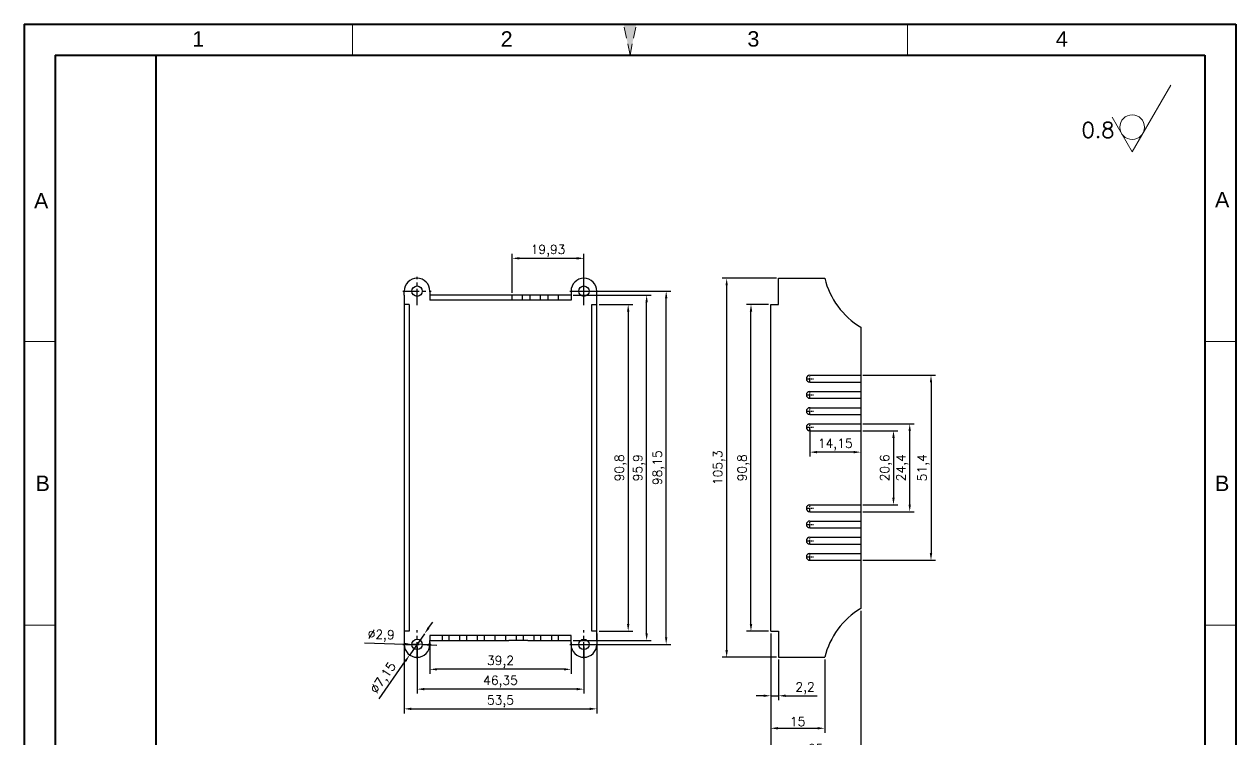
# Model space of a CAD drawing. Header units: millimetres. Extents: x 33253 to 33590, y -471 to 20.
# Drawn here: x 33253.4 to 33589.9, y -178.3 to 20.3 of the extents above; entities that cross this region are included whole.
import ezdxf
from ezdxf.enums import TextEntityAlignment as Align

# ---------------------------------------------------------------- set-up
doc = ezdxf.new("R2010")
doc.units = ezdxf.units.MM
for name, pattern in [('ACAD_ISO10W100', [18, 12, -3, 0, -3]), ('CENTER', [50.8, 31.75, -6.35, 6.35, -6.35]), ('HIDDEN2', [4.7625, 3.175, -1.5875])]:
    doc.linetypes.add(name, pattern=pattern)
for name, color, linetype, lineweight in [('dim', 82, 'Continuous', 9), ('图层1', 7, 'ACAD_ISO10W100', 15), ('图层4', 7, 'Continuous', 40), ('图层5', 7, 'HIDDEN2', 15), ('细实线', 3, 'Continuous', 18)]:
    doc.layers.add(name, color=color, linetype=linetype, lineweight=lineweight)
doc.layers.add('尺寸线', color=7, linetype='Continuous')
doc.styles.get("Standard").update_dxf_attribs({"font": 'txt', "bigfont": 'gbcbig.shx'})
doc.styles.add('样式 3', font='arial.ttf', dxfattribs={"height": 3.8})
doc.dimstyles.new('ISO-25', dxfattribs={"dimtxt": 2.5, "dimasz": 2.5, "dimexe": 1.25, "dimexo": 0.625, "dimtad": 1, "dimtxsty": 'Standard', "dimcen": 2.5, "dimadec": 0, "dimazin": 0, "dimtfac": 1, "dimtmove": 0, "dimatfit": 3, "dimfxl": 0, "dimarcsym": 0})

# ---------------------------------------------------------------- blocks, each defined once
blk = doc.blocks.new('*D2549')
at = {"layer": 'Defpoints', "color": 0, "transparency": 16777216}
for p in [(33460.76, -148.38), (33462.96, -155.63), (33462.96, -166.32)]:
    blk.add_point(p, dxfattribs=at)
at = {"layer": 'dim', "color": 0, "lineweight": -2, "transparency": 16777216}
for p, q in [((33460.76, -149), (33460.76, -167.57)), ((33462.96, -156.25), (33462.96, -167.57)), ((33458.76, -166.32), (33456.76, -166.32)), ((33460.76, -166.32), (33462.96, -166.32)), ((33464.96, -166.32), (33473.63, -166.32))]:
    blk.add_line(p, q, dxfattribs=at)
at = {"layer": 'dim', "color": 0, "transparency": 16777216}
for points in [[(33458.76, -165.98), (33458.76, -166.65), (33460.76, -166.32)], [(33464.96, -165.98), (33464.96, -166.65), (33462.96, -166.32)]]:
    blk.add_solid(points, dxfattribs=at)
at = {"layer": 'dim', "color": 0, "transparency": 16777216, "insert": (33470.3, -164.23), "char_height": 2.5, "attachment_point": 5}
blk.add_mtext('2,2', dxfattribs=at)
blk = doc.blocks.new('*D2550')
at = {"layer": 'Defpoints', "color": 0, "transparency": 16777216}
for p in [(33460.76, -148.38), (33475.76, -155.63), (33475.76, -175.35)]:
    blk.add_point(p, dxfattribs=at)
at = {"layer": 'dim', "color": 0, "lineweight": -2, "transparency": 16777216}
for p, q in [((33460.76, -149), (33460.76, -176.6)), ((33475.76, -156.25), (33475.76, -176.6)), ((33462.76, -175.35), (33473.76, -175.35))]:
    blk.add_line(p, q, dxfattribs=at)
at = {"layer": 'dim', "color": 0, "transparency": 16777216}
for points in [[(33462.76, -175.01), (33462.76, -175.68), (33460.76, -175.35)], [(33473.76, -175.01), (33473.76, -175.68), (33475.76, -175.35)]]:
    blk.add_solid(points, dxfattribs=at)
at = {"layer": 'dim', "color": 0, "transparency": 16777216, "insert": (33468.26, -173.47), "char_height": 2.5, "attachment_point": 5}
blk.add_mtext('15', dxfattribs=at)
blk = doc.blocks.new('*D2551')
at = {"layer": 'Defpoints', "color": 0, "transparency": 16777216}
for p in [(33485.76, -142.05), (33460.76, -148.38), (33485.76, -182.9)]:
    blk.add_point(p, dxfattribs=at)
at = {"layer": 'dim', "color": 0, "lineweight": -2, "transparency": 16777216}
for p, q in [((33485.76, -142.68), (33485.76, -184.15)), ((33460.76, -149), (33460.76, -184.15)), ((33462.76, -182.9), (33483.76, -182.9))]:
    blk.add_line(p, q, dxfattribs=at)
at = {"layer": 'dim', "color": 0, "transparency": 16777216}
for points in [[(33462.76, -182.56), (33462.76, -183.23), (33460.76, -182.9)], [(33483.76, -182.56), (33483.76, -183.23), (33485.76, -182.9)]]:
    blk.add_solid(points, dxfattribs=at)
at = {"layer": 'dim', "color": 0, "transparency": 16777216, "insert": (33473.26, -181.02), "char_height": 2.5, "attachment_point": 5}
blk.add_mtext('25', dxfattribs=at)
blk = doc.blocks.new('*D2552')
at = {"layer": 'Defpoints', "color": 0, "transparency": 16777216}
for p in [(33455.28, -57.58), (33460.76, -57.58), (33460.76, -148.38)]:
    blk.add_point(p, dxfattribs=at)
at = {"layer": 'dim', "color": 0, "lineweight": -2, "transparency": 16777216}
for p, q in [((33460.14, -57.58), (33454.03, -57.58)), ((33455.28, -146.38), (33455.28, -59.58)), ((33460.14, -148.38), (33454.03, -148.38))]:
    blk.add_line(p, q, dxfattribs=at)
at = {"layer": 'dim', "color": 0, "transparency": 16777216}
for points in [[(33454.95, -59.58), (33455.62, -59.58), (33455.28, -57.58)], [(33454.95, -146.38), (33455.62, -146.38), (33455.28, -148.38)]]:
    blk.add_solid(points, dxfattribs=at)
at = {"layer": 'dim', "color": 0, "transparency": 16777216, "insert": (33453.2, -102.98), "char_height": 2.5, "attachment_point": 5, "rotation": 90}
blk.add_mtext('90,8', dxfattribs=at)
blk = doc.blocks.new('*D2553')
at = {"layer": 'Defpoints', "color": 0, "transparency": 16777216}
for p in [(33448.53, -50.33), (33462.96, -50.33), (33462.96, -155.63)]:
    blk.add_point(p, dxfattribs=at)
at = {"layer": 'dim', "color": 0, "lineweight": -2, "transparency": 16777216}
for p, q in [((33462.34, -50.33), (33447.28, -50.33)), ((33448.53, -153.63), (33448.53, -52.33)), ((33462.34, -155.63), (33447.28, -155.63))]:
    blk.add_line(p, q, dxfattribs=at)
at = {"layer": 'dim', "color": 0, "transparency": 16777216}
for points in [[(33448.19, -52.33), (33448.86, -52.33), (33448.53, -50.33)], [(33448.19, -153.63), (33448.86, -153.63), (33448.53, -155.63)]]:
    blk.add_solid(points, dxfattribs=at)
at = {"layer": 'dim', "color": 0, "transparency": 16777216, "insert": (33446.44, -102.98), "char_height": 2.5, "attachment_point": 5, "rotation": 90}
blk.add_mtext('105,3', dxfattribs=at)
blk = doc.blocks.new('*D2554')
at = {"layer": 'Defpoints', "color": 0, "transparency": 16777216}
for p in [(33485.76, -92.68), (33485.76, -113.28), (33494.86, -113.28)]:
    blk.add_point(p, dxfattribs=at)
at = {"layer": 'dim', "color": 0, "lineweight": -2, "transparency": 16777216}
for p, q in [((33486.39, -92.68), (33496.11, -92.68)), ((33494.86, -94.68), (33494.86, -111.28)), ((33486.39, -113.28), (33496.11, -113.28))]:
    blk.add_line(p, q, dxfattribs=at)
at = {"layer": 'dim', "color": 0, "transparency": 16777216}
for points in [[(33494.53, -94.68), (33495.19, -94.68), (33494.86, -92.68)], [(33494.53, -111.28), (33495.19, -111.28), (33494.86, -113.28)]]:
    blk.add_solid(points, dxfattribs=at)
at = {"layer": 'dim', "color": 0, "transparency": 16777216, "insert": (33492.78, -102.98), "char_height": 2.5, "attachment_point": 5, "rotation": 90}
blk.add_mtext('20,6', dxfattribs=at)
blk = doc.blocks.new('*D2555')
at = {"layer": 'Defpoints', "color": 0, "transparency": 16777216}
for p in [(33485.76, -90.78), (33499.37, -90.78), (33485.76, -115.18)]:
    blk.add_point(p, dxfattribs=at)
at = {"layer": 'dim', "color": 0, "lineweight": -2, "transparency": 16777216}
for p, q in [((33486.39, -90.78), (33500.62, -90.78)), ((33499.37, -113.18), (33499.37, -92.78)), ((33486.39, -115.18), (33500.62, -115.18))]:
    blk.add_line(p, q, dxfattribs=at)
at = {"layer": 'dim', "color": 0, "transparency": 16777216}
for points in [[(33499.03, -92.78), (33499.7, -92.78), (33499.37, -90.78)], [(33499.03, -113.18), (33499.7, -113.18), (33499.37, -115.18)]]:
    blk.add_solid(points, dxfattribs=at)
at = {"layer": 'dim', "color": 0, "transparency": 16777216, "insert": (33497.28, -102.98), "char_height": 2.5, "attachment_point": 5, "rotation": 90}
blk.add_mtext('24,4', dxfattribs=at)
blk = doc.blocks.new('*D2556')
at = {"layer": 'Defpoints', "color": 0, "transparency": 16777216}
for p in [(33485.76, -77.28), (33485.76, -128.68), (33505.28, -128.68)]:
    blk.add_point(p, dxfattribs=at)
at = {"layer": 'dim', "color": 0, "lineweight": -2, "transparency": 16777216}
for p, q in [((33486.39, -77.28), (33506.53, -77.28)), ((33505.28, -79.28), (33505.28, -126.68)), ((33486.39, -128.68), (33506.53, -128.68))]:
    blk.add_line(p, q, dxfattribs=at)
at = {"layer": 'dim', "color": 0, "transparency": 16777216}
for points in [[(33504.94, -79.28), (33505.61, -79.28), (33505.28, -77.28)], [(33504.94, -126.68), (33505.61, -126.68), (33505.28, -128.68)]]:
    blk.add_solid(points, dxfattribs=at)
at = {"layer": 'dim', "color": 0, "transparency": 16777216, "insert": (33503.19, -102.98), "char_height": 2.5, "attachment_point": 5, "rotation": 90}
blk.add_mtext('51,4', dxfattribs=at)
blk = doc.blocks.new('*D2557')
at = {"layer": 'Defpoints', "color": 0, "transparency": 16777216}
for p in [(33471.61, -91.73), (33485.76, -92.68), (33471.61, -98.63)]:
    blk.add_point(p, dxfattribs=at)
at = {"layer": 'dim', "color": 0, "lineweight": -2, "transparency": 16777216}
for p, q in [((33471.61, -92.35), (33471.61, -99.88)), ((33485.76, -93.3), (33485.76, -99.88)), ((33483.76, -98.63), (33473.61, -98.63))]:
    blk.add_line(p, q, dxfattribs=at)
at = {"layer": 'dim', "color": 0, "transparency": 16777216}
for points in [[(33473.61, -98.3), (33473.61, -98.97), (33471.61, -98.63)], [(33483.76, -98.3), (33483.76, -98.97), (33485.76, -98.63)]]:
    blk.add_solid(points, dxfattribs=at)
at = {"layer": 'dim', "color": 0, "transparency": 16777216, "insert": (33478.69, -96.55), "char_height": 2.5, "attachment_point": 5}
blk.add_mtext('14,15', dxfattribs=at)
blk = doc.blocks.new('*D2558')
at = {"layer": 'Defpoints', "color": 0, "transparency": 16777216}
for p in [(33362.54, -152.05), (33408.89, -152.05), (33362.54, -164.48)]:
    blk.add_point(p, dxfattribs=at)
at = {"layer": 'dim', "color": 0, "lineweight": -2, "transparency": 16777216}
for p, q in [((33362.54, -152.68), (33362.54, -165.73)), ((33408.89, -152.68), (33408.89, -165.73)), ((33406.89, -164.48), (33364.54, -164.48))]:
    blk.add_line(p, q, dxfattribs=at)
at = {"layer": 'dim', "color": 0, "transparency": 16777216}
for points in [[(33364.54, -164.14), (33364.54, -164.81), (33362.54, -164.48)], [(33406.89, -164.14), (33406.89, -164.81), (33408.89, -164.48)]]:
    blk.add_solid(points, dxfattribs=at)
at = {"layer": 'dim', "color": 0, "transparency": 16777216, "insert": (33385.71, -162.39), "char_height": 2.5, "attachment_point": 5}
blk.add_mtext('46,35', dxfattribs=at)
blk = doc.blocks.new('*D2559')
at = {"layer": 'Defpoints', "color": 0, "transparency": 16777216}
for p in [(33408.89, -53.9), (33431.73, -53.9), (33408.89, -152.05)]:
    blk.add_point(p, dxfattribs=at)
at = {"layer": 'dim', "color": 0, "lineweight": -2, "transparency": 16777216}
for p, q in [((33409.51, -53.9), (33432.98, -53.9)), ((33431.73, -150.05), (33431.73, -55.9)), ((33409.51, -152.05), (33432.98, -152.05))]:
    blk.add_line(p, q, dxfattribs=at)
at = {"layer": 'dim', "color": 0, "transparency": 16777216}
for points in [[(33431.4, -55.9), (33432.06, -55.9), (33431.73, -53.9)], [(33431.4, -150.05), (33432.06, -150.05), (33431.73, -152.05)]]:
    blk.add_solid(points, dxfattribs=at)
at = {"layer": 'dim', "color": 0, "transparency": 16777216, "insert": (33429.65, -102.98), "char_height": 2.5, "attachment_point": 5, "rotation": 90}
blk.add_mtext('98,15', dxfattribs=at)
blk = doc.blocks.new('*D2560')
at = {"layer": 'Defpoints', "color": 0, "transparency": 16777216}
for p in [(33412.46, -57.58), (33412.46, -148.38), (33421.18, -148.38)]:
    blk.add_point(p, dxfattribs=at)
at = {"layer": 'dim', "color": 0, "lineweight": -2, "transparency": 16777216}
for p, q in [((33413.09, -57.58), (33422.43, -57.58)), ((33421.18, -59.58), (33421.18, -146.38)), ((33413.09, -148.38), (33422.43, -148.38))]:
    blk.add_line(p, q, dxfattribs=at)
at = {"layer": 'dim', "color": 0, "transparency": 16777216}
for points in [[(33420.85, -59.58), (33421.51, -59.58), (33421.18, -57.58)], [(33420.85, -146.38), (33421.51, -146.38), (33421.18, -148.38)]]:
    blk.add_solid(points, dxfattribs=at)
at = {"layer": 'dim', "color": 0, "transparency": 16777216, "insert": (33419.1, -102.98), "char_height": 2.5, "attachment_point": 5, "rotation": 90}
blk.add_mtext('90,8', dxfattribs=at)
blk = doc.blocks.new('*D2561')
at = {"layer": 'Defpoints', "color": 0, "transparency": 16777216}
for p in [(33366.11, -150.93), (33405.31, -150.93), (33366.11, -158.97)]:
    blk.add_point(p, dxfattribs=at)
at = {"layer": 'dim', "color": 0, "lineweight": -2, "transparency": 16777216}
for p, q in [((33366.11, -151.55), (33366.11, -160.22)), ((33405.31, -151.55), (33405.31, -160.22)), ((33403.31, -158.97), (33368.11, -158.97))]:
    blk.add_line(p, q, dxfattribs=at)
at = {"layer": 'dim', "color": 0, "transparency": 16777216}
for points in [[(33368.11, -158.64), (33368.11, -159.31), (33366.11, -158.97)], [(33403.31, -158.64), (33403.31, -159.31), (33405.31, -158.97)]]:
    blk.add_solid(points, dxfattribs=at)
at = {"layer": 'dim', "color": 0, "transparency": 16777216, "insert": (33385.71, -156.89), "char_height": 2.5, "attachment_point": 5}
blk.add_mtext('39,2', dxfattribs=at)
blk = doc.blocks.new('*D2562')
at = {"layer": 'Defpoints', "color": 0, "transparency": 16777216}
for p in [(33364.59, -149.13), (33360.49, -154.98)]:
    blk.add_point(p, dxfattribs=at)
at = {"layer": 'dim', "color": 0, "lineweight": -2, "transparency": 16777216}
for p, q in [((33365.73, -147.49), (33366.88, -145.85)), ((33364.59, -149.13), (33360.49, -154.98)), ((33351.98, -167.14), (33359.34, -156.62))]:
    blk.add_line(p, q, dxfattribs=at)
at = {"layer": 'dim', "color": 0, "transparency": 16777216}
for points in [[(33365.46, -147.3), (33366.01, -147.68), (33364.59, -149.13)], [(33359.07, -156.43), (33359.61, -156.81), (33360.49, -154.98)]]:
    blk.add_solid(points, dxfattribs=at)
at = {"layer": 'dim', "color": 0, "transparency": 16777216, "insert": (33353.38, -161.5), "char_height": 2.5, "attachment_point": 5, "rotation": 55.0112}
blk.add_mtext('∅7,15', dxfattribs=at)
blk = doc.blocks.new('*D2563')
at = {"layer": 'Defpoints', "color": 0, "transparency": 16777216}
for p in [(33361.09, -152.01), (33363.99, -152.1)]:
    blk.add_point(p, dxfattribs=at)
at = {"layer": 'dim', "color": 0, "lineweight": -2, "transparency": 16777216}
for p, q in [((33347.93, -151.6), (33359.09, -151.95)), ((33363.99, -152.1), (33361.09, -152.01)), ((33365.99, -152.16), (33367.99, -152.22))]:
    blk.add_line(p, q, dxfattribs=at)
at = {"layer": 'dim', "color": 0, "transparency": 16777216}
for points in [[(33359.1, -151.61), (33359.08, -152.28), (33361.09, -152.01)], [(33366, -151.83), (33365.98, -152.49), (33363.99, -152.1)]]:
    blk.add_solid(points, dxfattribs=at)
at = {"layer": 'dim', "color": 0, "transparency": 16777216, "insert": (33352.57, -149.66), "char_height": 2.5, "attachment_point": 5, "rotation": 358.2222}
blk.add_mtext('∅2,9', dxfattribs=at)
blk = doc.blocks.new('*D2564')
at = {"layer": 'Defpoints', "color": 0, "transparency": 16777216}
for p in [(33388.96, -44.79), (33388.96, -55.03), (33408.89, -53.9)]:
    blk.add_point(p, dxfattribs=at)
at = {"layer": 'dim', "color": 0, "lineweight": -2, "transparency": 16777216}
for p, q in [((33388.96, -54.4), (33388.96, -43.54)), ((33408.89, -53.28), (33408.89, -43.54)), ((33406.89, -44.79), (33390.96, -44.79))]:
    blk.add_line(p, q, dxfattribs=at)
at = {"layer": 'dim', "color": 0, "transparency": 16777216}
for points in [[(33390.96, -44.45), (33390.96, -45.12), (33388.96, -44.79)], [(33406.89, -44.45), (33406.89, -45.12), (33408.89, -44.79)]]:
    blk.add_solid(points, dxfattribs=at)
at = {"layer": 'dim', "color": 0, "transparency": 16777216, "insert": (33398.93, -42.7), "char_height": 2.5, "attachment_point": 5}
blk.add_mtext('19,93', dxfattribs=at)
blk = doc.blocks.new('*D2565')
at = {"layer": 'Defpoints', "color": 0, "transparency": 16777216}
for p in [(33358.96, -148.38), (33412.46, -148.38), (33412.46, -169.96)]:
    blk.add_point(p, dxfattribs=at)
at = {"layer": 'dim', "color": 0, "lineweight": -2, "transparency": 16777216}
for p, q in [((33358.96, -149), (33358.96, -171.21)), ((33412.46, -149), (33412.46, -171.21)), ((33360.96, -169.96), (33410.46, -169.96))]:
    blk.add_line(p, q, dxfattribs=at)
at = {"layer": 'dim', "color": 0, "transparency": 16777216}
for points in [[(33360.96, -169.62), (33360.96, -170.29), (33358.96, -169.96)], [(33410.46, -169.62), (33410.46, -170.29), (33412.46, -169.96)]]:
    blk.add_solid(points, dxfattribs=at)
at = {"layer": 'dim', "color": 0, "transparency": 16777216, "insert": (33385.71, -167.87), "char_height": 2.5, "attachment_point": 5}
blk.add_mtext('53,5', dxfattribs=at)
blk = doc.blocks.new('*D2566')
at = {"layer": 'Defpoints', "color": 0, "transparency": 16777216}
for p in [(33405.31, -55.03), (33426.3, -55.03), (33405.31, -150.93)]:
    blk.add_point(p, dxfattribs=at)
at = {"layer": 'dim', "color": 0, "lineweight": -2, "transparency": 16777216}
for p, q in [((33405.94, -55.03), (33427.55, -55.03)), ((33426.3, -148.93), (33426.3, -57.03)), ((33405.94, -150.93), (33427.55, -150.93))]:
    blk.add_line(p, q, dxfattribs=at)
at = {"layer": 'dim', "color": 0, "transparency": 16777216}
for points in [[(33425.97, -57.03), (33426.64, -57.03), (33426.3, -55.03)], [(33425.97, -148.93), (33426.64, -148.93), (33426.3, -150.93)]]:
    blk.add_solid(points, dxfattribs=at)
at = {"layer": 'dim', "color": 0, "transparency": 16777216, "insert": (33424.22, -102.98), "char_height": 2.5, "attachment_point": 5, "rotation": 90}
blk.add_mtext('95,9', dxfattribs=at)

msp = doc.modelspace()

# ---------------------------------------------------------------- hatches: boundary and pattern name
at = {"layer": '图层5'}
msp.add_hatch(color=0, dxfattribs=at).paths.add_polyline_path([(33421.682, 11.688), (33419.919, 20.254), (33423.445, 20.254)])

# ---------------------------------------------------------------- linework, layer by layer
at = {"color": 1, "linetype": 'CENTER', "ltscale": 0.143}
for p, q in [((33362.538, -57.836), (33362.538, -49.971)), ((33408.888, -57.836), (33408.888, -49.971)), ((33358.606, -53.904), (33366.471, -53.904)), ((33404.956, -53.904), (33412.821, -53.904)), ((33362.538, -155.986), (33362.538, -148.121)), ((33408.888, -155.986), (33408.888, -148.121)), ((33358.606, -152.054), (33366.471, -152.054)), ((33404.956, -152.054), (33412.821, -152.054))]:
    msp.add_line(p, q, dxfattribs=at)
for p, q in [((33462.962, -57.579), (33462.962, -50.329)), ((33462.962, -50.329), (33475.762, -50.329)), ((33393.263, -55.029), (33378.163, -55.029)), ((33388.963, -56.429), (33388.963, -55.029)), ((33391.813, -56.429), (33391.813, -55.029)), ((33393.963, -56.429), (33393.963, -55.029)), ((33396.813, -56.429), (33396.813, -55.029)), ((33398.963, -56.429), (33398.963, -55.029)), ((33401.813, -56.429), (33401.813, -55.029)), ((33360.363, -57.579), (33358.963, -57.579)), ((33411.063, -57.579), (33412.463, -57.579)), ((33460.762, -148.379), (33460.762, -57.579)), ((33460.762, -57.579), (33462.962, -57.579)), ((33485.762, -63.904), (33485.762, -142.054)), ((33471.612, -77.279), (33485.762, -77.279)), ((33471.612, -79.179), (33485.762, -79.179)), ((33471.612, -81.779), (33485.762, -81.779)), ((33471.612, -83.679), (33485.762, -83.679)), ((33471.612, -86.279), (33485.762, -86.279)), ((33471.612, -88.179), (33485.762, -88.179)), ((33471.612, -90.779), (33485.762, -90.779)), ((33471.612, -92.679), (33485.762, -92.679)), ((33471.612, -113.279), (33485.762, -113.279)), ((33471.612, -115.179), (33485.762, -115.179)), ((33471.612, -117.779), (33485.762, -117.779)), ((33471.612, -119.679), (33485.762, -119.679)), ((33471.612, -122.279), (33485.762, -122.279)), ((33471.612, -124.179), (33485.762, -124.179)), ((33471.612, -126.779), (33485.762, -126.779)), ((33471.612, -128.679), (33485.762, -128.679)), ((33360.363, -148.379), (33358.963, -148.379)), ((33405.313, -149.529), (33366.113, -149.529)), ((33366.113, -149.529), (33366.113, -150.929)), ((33369.563, -150.929), (33369.563, -149.529)), ((33371.463, -150.929), (33371.463, -149.529)), ((33374.463, -150.929), (33374.463, -149.529)), ((33376.363, -150.929), (33376.363, -149.529)), ((33378.163, -150.929), (33383.413, -150.929)), ((33379.363, -150.929), (33379.363, -149.529)), ((33381.263, -150.929), (33381.263, -149.529)), ((33384.263, -150.929), (33384.263, -149.529)), ((33387.163, -150.929), (33387.163, -149.529)), ((33393.263, -150.929), (33388.013, -150.929)), ((33390.163, -150.929), (33390.163, -149.529)), ((33392.063, -150.929), (33392.063, -149.529)), ((33395.063, -150.929), (33395.063, -149.529)), ((33396.963, -150.929), (33396.963, -149.529)), ((33399.963, -150.929), (33399.963, -149.529)), ((33401.863, -150.929), (33401.863, -149.529)), ((33405.313, -150.929), (33405.313, -149.529)), ((33412.463, -148.379), (33411.063, -148.379)), ((33460.762, -148.379), (33462.962, -148.379)), ((33462.962, -148.379), (33462.962, -155.629)), ((33462.962, -155.629), (33475.762, -155.629))]:
    msp.add_line(p, q)
at = {"color": 1, "linetype": 'CENTER', "ltscale": 0.038}
for p, q in [((33471.612, -79.274), (33471.612, -77.184)), ((33470.567, -78.229), (33472.657, -78.229)), ((33470.567, -82.729), (33472.657, -82.729)), ((33471.612, -83.774), (33471.612, -81.684)), ((33470.567, -87.229), (33472.657, -87.229)), ((33471.612, -88.274), (33471.612, -86.184)), ((33471.612, -92.774), (33471.612, -90.684)), ((33470.567, -91.729), (33472.657, -91.729)), ((33470.567, -114.229), (33472.657, -114.229)), ((33471.612, -115.274), (33471.612, -113.184)), ((33471.612, -119.774), (33471.612, -117.684)), ((33470.567, -118.729), (33472.657, -118.729)), ((33470.567, -123.229), (33472.657, -123.229)), ((33471.612, -124.274), (33471.612, -122.184)), ((33470.567, -127.729), (33472.657, -127.729)), ((33471.612, -128.774), (33471.612, -126.684))]:
    msp.add_line(p, q, dxfattribs=at)
for points in [[(33358.963, -55.029), (33358.963, -53.904)], [(33358.963, -55.029), (33358.963, -150.929)], [(33366.113, -53.904), (33366.113, -56.429)], [(33378.163, -55.029), (33366.113, -55.029)], [(33405.313, -56.429), (33366.113, -56.429)], [(33405.313, -55.029), (33393.263, -55.029)], [(33405.313, -53.904), (33405.313, -56.429)], [(33412.463, -55.029), (33412.463, -53.904)], [(33412.463, -150.929), (33412.463, -55.029)], [(33360.363, -57.579), (33360.363, -148.379)], [(33411.063, -148.379), (33411.063, -57.579)], [(33358.963, -150.929), (33358.963, -152.054)], [(33366.113, -150.929), (33378.163, -150.929)], [(33366.113, -152.054), (33366.113, -150.929)], [(33383.413, -150.929), (33388.013, -150.929)], [(33393.263, -150.929), (33405.313, -150.929)], [(33405.313, -152.054), (33405.313, -150.929)], [(33412.463, -150.929), (33412.463, -152.054)]]:
    msp.add_lwpolyline(points)
for centre in [(33362.538, -53.904), (33408.888, -53.904), (33362.538, -152.054), (33408.888, -152.054)]:
    msp.add_circle(centre, 1.45)
for centre, radius, start, end in [((33362.538, -53.904), 3.575, 0, 180), ((33408.888, -53.904), 3.575, 0, 180), ((33497.14, -45.052), 22.02, 193.86668, 238.88762), ((33471.612, -78.229), 0.95, 90, 270), ((33471.612, -82.729), 0.95, 90, 270), ((33471.612, -87.229), 0.95, 90, 270), ((33471.612, -91.729), 0.95, 90, 270), ((33471.612, -114.229), 0.95, 90, 270), ((33471.612, -118.729), 0.95, 90, 270), ((33471.612, -123.229), 0.95, 90, 270), ((33471.612, -127.729), 0.95, 90, 270), ((33497.14, -160.906), 22.02, 121.11238, 166.13332), ((33362.538, -152.054), 3.575, 180, 0), ((33408.888, -152.054), 3.575, 180, 0)]:
    msp.add_arc(centre, radius, start, end)
at = {"layer": '图层1', "color": 0}
for p, q in [((33344.587, 11.688), (33344.587, 20.254)), ((33498.776, 11.688), (33498.776, 20.254)), ((33262.011, -67.89), (33253.445, -67.89)), ((33589.919, -67.89), (33581.353, -67.89)), ((33262.011, -146.698), (33253.445, -146.698)), ((33589.919, -146.698), (33581.353, -146.698))]:
    msp.add_line(p, q, dxfattribs=at)
at = {"layer": '图层4', "color": 0}
msp.add_line((33290.127, -462.699), (33290.127, 11.688), dxfattribs=at)
at = {"layer": '图层5', "color": 0}
for q in [(33419.919, 20.254), (33423.445, 20.254)]:
    msp.add_line((33421.682, 11.688), q, dxfattribs=at)
at = {"layer": '尺寸线', "color": 0, "lineweight": 40}
for p, q in [((33253.445, 20.254), (33589.919, 20.254)), ((33253.445, 20.254), (33253.445, -471.265)), ((33589.919, 20.254), (33589.919, -471.265)), ((33262.011, 11.688), (33581.353, 11.688)), ((33262.011, 11.688), (33262.011, -462.699)), ((33581.353, 11.688), (33581.353, -462.699))]:
    msp.add_line(p, q, dxfattribs=at)
at = {"layer": '细实线', "color": 0}
for p, q in [((33561.153, -15.211), (33571.86, 3.334)), ((33555.577, -5.553), (33561.153, -15.211))]:
    msp.add_line(p, q, dxfattribs=at)
msp.add_circle((33561.153, -8.358), 3.426, dxfattribs=at)

# ---------------------------------------------------------------- texts
at = {"layer": '图层1', "color": 0, "style": '样式 3'}
for p in [(33258.57, -107.294), (33586.144, -107.294)]:
    msp.add_text('B', height=4.283, dxfattribs=at).set_placement(p, align=Align.MIDDLE)
at = {"layer": '图层5', "color": 0, "style": '样式 3'}
for s, p in [('1', (33301.757, 16.179)), ('2', (33387.417, 16.179)), ('3', (33455.946, 16.179)), ('4', (33541.606, 16.179)), ('A', (33258.154, -28.799)), ('A', (33586.144, -28.486))]:
    msp.add_text(s, height=4.283, dxfattribs=at).set_placement(p, align=Align.MIDDLE)
at = {"layer": '细实线', "color": 0, "insert": (33547.069, -6.988), "char_height": 4.283, "width": 15.99044, "attachment_point": 1}
msp.add_mtext('0.8', dxfattribs=at)

# ---------------------------------------------------------------- dimensions: what is measured, and where the dimension line sits
at = {"layer": 'dim'}
for base, p1, p2, picture, middle in [((33388.963099598, -44.787912539), (33408.888099598, -53.903932972), (33388.963099598, -55.028932972), '*D2564', (33398.925599598, -42.704579206)), ((33471.612, -98.635), (33485.762, -92.679), (33471.612, -91.729), '*D2557', (33478.687, -96.551)), ((33485.762, -182.896), (33460.762, -148.379), (33485.762, -142.054), '*D2551', (33473.262, -181.021)), ((33412.463, -169.956), (33358.963, -148.379), (33412.463, -148.379), '*D2565', (33385.713, -167.873)), ((33366.113, -158.974), (33405.313, -150.929), (33366.113, -150.929), '*D2561', (33385.713, -156.89)), ((33462.962, -166.315), (33460.762, -148.379), (33462.962, -155.629), '*D2549', (33470.295, -164.232)), ((33475.762, -175.346), (33460.762, -148.379), (33475.762, -155.629), '*D2550', (33468.262, -173.471)), ((33362.538, -164.478), (33408.888, -152.054), (33362.538, -152.054), '*D2558', (33385.713, -162.395))]:
    dim = msp.add_linear_dim(base=base, p1=p1, p2=p2, dimstyle='ISO-25', override={"dimasz": 2}, dxfattribs=at)
    dim.commit()
    dim.dimension.update_dxf_attribs({"geometry": picture, "text_midpoint": middle})
for base, p1, p2, picture, middle in [((33448.526, -50.329), (33462.962, -155.629), (33462.962, -50.329), '*D2553', (33446.442, -102.979)), ((33426.303, -55.029), (33405.313, -150.929), (33405.313, -55.029), '*D2566', (33424.22, -102.979)), ((33431.728, -53.904), (33408.888, -152.054), (33408.888, -53.904), '*D2559', (33429.645, -102.979)), ((33421.181, -148.379), (33412.463, -57.579), (33412.463, -148.379), '*D2560', (33419.098, -102.979)), ((33455.283, -57.579), (33460.762, -148.379), (33460.762, -57.579), '*D2552', (33453.2, -102.979)), ((33505.276, -128.679), (33485.762, -77.279), (33485.762, -128.679), '*D2556', (33503.193, -102.979)), ((33499.367, -90.779), (33485.762, -115.179), (33485.762, -90.779), '*D2555', (33497.283, -102.979)), ((33494.86, -113.279), (33485.762, -92.679), (33485.762, -113.279), '*D2554', (33492.777, -102.979))]:
    dim = msp.add_linear_dim(base=base, p1=p1, p2=p2, angle=90, dimstyle='ISO-25', override={"dimasz": 2}, dxfattribs=at)
    dim.commit()
    dim.dimension.update_dxf_attribs({"geometry": picture, "text_midpoint": middle})
for p1, p2, picture, middle in [((33363.987, -152.099), (33361.089, -152.009), '*D2563', (33352.574, -149.66)), ((33364.588, -149.125), (33360.488, -154.983), '*D2562', (33353.382, -161.503))]:
    dim = msp.add_diameter_dim_2p(p1=p1, p2=p2, dimstyle='ISO-25', override={"dimasz": 2}, dxfattribs=at)
    dim.commit()
    dim.dimension.update_dxf_attribs({"geometry": picture, "text_midpoint": middle})

doc.saveas('drawing.dxf')
